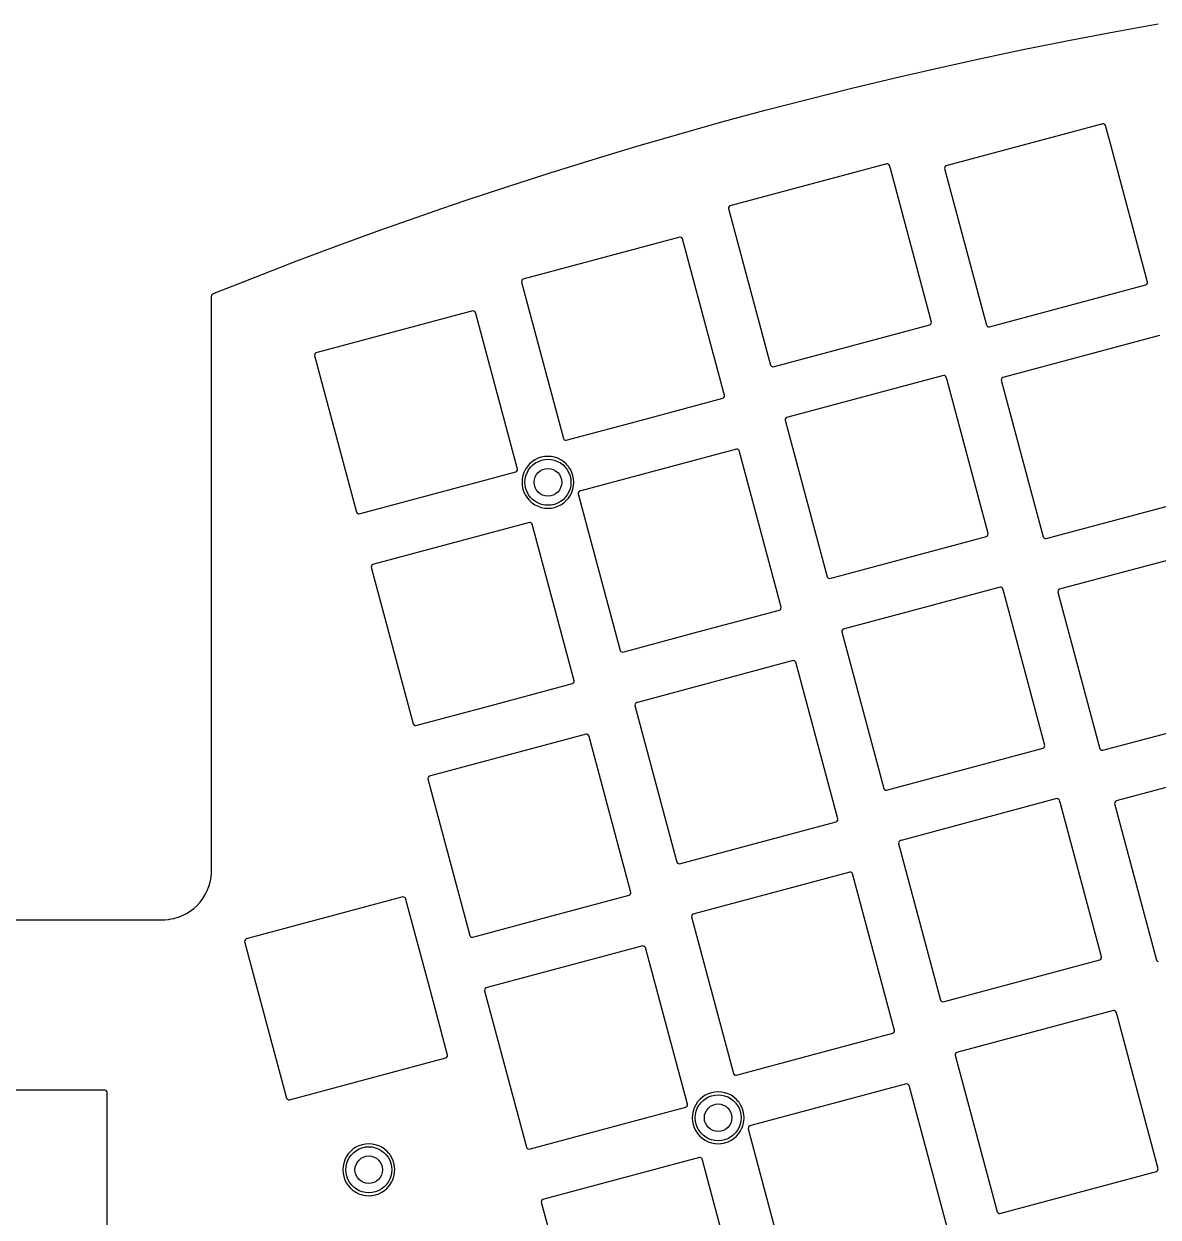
# Model space of a CAD drawing. Extents: x 38 to 386, y -248 to -87.
# Drawn here: x 212.4 to 311.1, y -195.6 to -91.9 of the extents above; entities that cross this region are included whole.
import ezdxf

# ---------------------------------------------------------------- set-up
doc = ezdxf.new("R2010")
doc.units = 0
doc.layers.add('BLACK', color=7, linetype='CONTINUOUS')

msp = doc.modelspace()

# ---------------------------------------------------------------- linework, layer by layer
at = {"layer": 'BLACK', "linetype": 'CONTINUOUS'}
for p, q in [((307.281498, -92.585339), (311.110186, -91.895344)), ((299.642776, -94.074537), (303.457725, -93.311984)), ((303.457725, -93.311984), (303.458501, -93.311832)), ((303.458501, -93.311832), (307.28051, -92.585521)), ((307.28051, -92.585521), (307.281498, -92.585339)), ((295.834186, -94.87348), (299.641814, -94.074734)), ((299.641814, -94.074734), (299.642776, -94.074537)), ((292.033742, -95.708451), (295.833448, -94.873639)), ((295.833448, -94.873639), (295.834186, -94.87348)), ((288.241131, -96.579512), (292.032678, -95.70869)), ((292.032678, -95.70869), (292.033742, -95.708451)), ((280.681551, -98.429426), (284.456164, -97.486723)), ((284.456164, -97.486723), (284.456871, -97.48655)), ((284.456871, -97.48655), (288.240317, -96.579702)), ((288.240317, -96.579702), (288.241131, -96.579512)), ((276.915443, -99.408068), (280.680764, -98.429627)), ((280.680764, -98.429627), (280.681551, -98.429426)), ((273.158562, -100.42247), (276.914572, -99.408298)), ((276.914572, -99.408298), (276.915443, -99.408068)), ((269.41159, -101.472454), (273.157881, -100.422658)), ((273.157881, -100.422658), (273.158562, -100.42247)), ((306.292595, -100.583809), (292.769635, -104.207275)), ((306.292598, -100.583809), (306.292595, -100.583809)), ((306.391398, -100.596815), (306.292598, -100.583809)), ((306.427874, -100.617875), (306.391398, -100.596815)), ((306.477703, -100.646644), (306.427874, -100.617875)), ((265.674847, -102.557925), (269.41089, -101.472654)), ((269.41089, -101.472654), (269.41159, -101.472454)), ((306.538369, -100.725706), (306.477703, -100.646644)), ((306.539141, -100.728589), (306.538369, -100.725706)), ((307.019229, -102.5203), (306.539141, -100.728589)), ((261.948508, -103.678832), (265.673877, -102.558212)), ((265.673877, -102.558212), (265.674847, -102.557925)), ((310.187629, -114.344927), (307.019229, -102.5203)), ((258.232965, -104.835058), (261.947656, -103.679093)), ((261.947656, -103.679093), (261.948508, -103.678832)), ((287.494416, -104.05615), (273.971456, -107.679616)), ((287.494419, -104.05615), (287.494416, -104.05615)), ((287.593219, -104.069156), (287.494419, -104.05615)), ((287.629695, -104.090216), (287.593219, -104.069156)), ((287.679524, -104.118985), (287.629695, -104.090216)), ((287.74019, -104.198047), (287.679524, -104.118985)), ((287.815428, -104.478838), (287.74019, -104.198047)), ((291.38945, -117.817268), (287.815428, -104.478838)), ((292.544484, -104.380038), (292.531478, -104.478838)), ((292.531478, -104.478838), (292.531478, -104.478841)), ((292.531478, -104.478841), (296.179549, -118.093629)), ((292.594313, -104.293734), (292.544484, -104.380038)), ((292.673375, -104.233068), (292.594313, -104.293734)), ((292.769635, -104.207275), (292.673375, -104.233068)), ((254.528415, -106.026545), (258.232007, -104.835361)), ((258.232007, -104.835361), (258.232965, -104.835058)), ((250.835507, -107.253084), (254.527656, -106.026793)), ((254.527656, -106.026793), (254.528415, -106.026545)), ((248.798488, -107.951179), (250.834782, -107.253328)), ((250.834782, -107.253328), (250.835507, -107.253084)), ((273.746305, -107.852379), (273.733299, -107.951179)), ((273.796134, -107.766075), (273.746305, -107.852379)), ((273.875196, -107.705409), (273.796134, -107.766075)), ((273.971456, -107.679616), (273.875196, -107.705409)), ((243.485446, -109.811029), (247.153528, -108.514922)), ((247.153528, -108.514922), (247.154468, -108.514595)), ((247.154468, -108.514595), (248.798488, -107.951179)), ((273.733299, -107.951179), (273.733299, -107.951182)), ((273.733299, -107.951182), (277.382559, -121.570405)), ((239.828947, -111.142208), (243.484624, -109.811324)), ((243.484624, -109.811324), (243.485446, -109.811029)), ((269.490818, -110.44481), (255.967858, -114.068276)), ((269.490821, -110.44481), (269.490818, -110.44481)), ((269.589621, -110.457816), (269.490821, -110.44481)), ((269.626097, -110.478876), (269.589621, -110.457816)), ((269.675926, -110.507645), (269.626097, -110.478876)), ((269.736592, -110.586707), (269.675926, -110.507645)), ((273.385852, -124.205928), (269.736592, -110.586707)), ((236.185106, -112.508084), (239.827996, -111.14256)), ((239.827996, -111.14256), (239.828947, -111.142208)), ((232.55461, -113.9084), (236.184315, -112.508386)), ((236.184315, -112.508386), (236.185106, -112.508084)), ((231.4669, -114.339839), (232.553807, -113.908713)), ((232.553807, -113.908713), (232.55461, -113.9084)), ((255.871598, -114.094069), (255.792536, -114.154735)), ((255.967858, -114.068276), (255.871598, -114.094069)), ((228.986764, -115.323595), (231.4669, -114.339839)), ((255.742707, -114.241039), (255.729701, -114.339839)), ((255.729701, -114.339839), (255.729701, -114.339842)), ((255.729701, -114.339842), (259.378961, -127.959065)), ((255.792536, -114.154735), (255.742707, -114.241039)), ((296.42651, -118.239959), (310.045733, -114.590699)), ((310.045733, -114.590699), (310.089317, -114.557256)), ((310.089317, -114.557256), (310.124794, -114.530034)), ((310.124794, -114.530034), (310.174622, -114.44373)), ((310.174622, -114.44373), (310.187629, -114.344927)), ((228.754052, -115.604812), (228.756447, -115.580559)), ((228.754052, -120.742419), (228.754052, -115.604812)), ((228.756447, -115.580559), (228.760931, -115.558072)), ((228.760931, -115.558072), (228.766096, -115.532177)), ((228.766096, -115.532177), (228.77789, -115.498835)), ((228.77789, -115.498835), (228.783876, -115.487422)), ((228.783876, -115.487422), (228.799054, -115.458484)), ((228.799054, -115.458484), (228.819772, -115.429837)), ((228.819772, -115.429837), (228.851479, -115.39709)), ((228.851479, -115.39709), (228.879441, -115.375459)), ((228.879441, -115.375459), (228.926499, -115.348805)), ((228.926499, -115.348805), (228.942494, -115.341201)), ((228.942494, -115.341201), (228.975805, -115.328196)), ((228.975805, -115.328196), (228.975806, -115.328194)), ((228.975806, -115.328194), (228.983794, -115.325076)), ((228.983794, -115.325076), (228.986764, -115.323595)), ((251.484369, -116.84739), (237.961409, -120.470856)), ((251.484372, -116.84739), (251.484369, -116.84739)), ((251.583173, -116.860397), (251.484372, -116.84739)), ((251.583177, -116.860398), (251.583173, -116.860397)), ((251.656056, -116.902476), (251.583177, -116.860398)), ((251.656059, -116.902478), (251.656056, -116.902476)), ((251.669474, -116.910222), (251.656059, -116.902478)), ((251.669475, -116.910224), (251.669474, -116.910222)), ((251.669477, -116.910225), (251.669475, -116.910224)), ((251.724198, -116.981539), (251.669477, -116.910225)), ((251.730143, -116.989287), (251.724198, -116.981539)), ((251.753131, -117.075082), (251.730143, -116.989287)), ((251.755035, -117.082187), (251.753131, -117.075082)), ((255.379403, -130.608508), (251.755035, -117.082187)), ((277.628331, -121.7123), (291.247554, -118.06304)), ((291.247554, -118.06304), (291.295828, -118.025998)), ((291.295828, -118.025998), (291.326615, -118.002375)), ((291.326615, -118.002375), (291.376443, -117.916071)), ((291.376443, -117.916071), (291.38945, -117.817268)), ((296.179549, -118.093629), (296.180738, -118.098063)), ((296.180738, -118.098063), (296.225488, -118.156382)), ((296.225488, -118.156382), (296.225489, -118.156384)), ((296.225489, -118.156384), (296.234868, -118.168606)), ((296.234868, -118.168606), (296.241404, -118.177124)), ((296.241404, -118.177124), (296.327708, -118.226952)), ((296.327708, -118.226952), (296.42651, -118.239959)), ((311.2231, -118.984702), (297.70014, -122.608168)), ((228.754052, -139.143297), (228.754052, -120.742419)), ((237.736258, -120.643619), (237.723252, -120.742419)), ((237.723252, -120.742419), (237.723252, -120.742422)), ((237.723252, -120.742422), (241.370435, -134.353895)), ((237.786087, -120.557315), (237.736258, -120.643619)), ((237.865149, -120.496649), (237.786087, -120.557315)), ((237.961409, -120.470856), (237.865149, -120.496649)), ((277.382559, -121.570405), (277.43476, -121.638434)), ((277.43476, -121.638434), (277.434761, -121.638435)), ((277.434761, -121.638435), (277.443225, -121.649465)), ((277.443225, -121.649465), (277.529529, -121.699293)), ((277.529529, -121.699293), (277.628331, -121.7123)), ((292.424926, -122.457039), (278.901966, -126.080505)), ((292.424929, -122.457039), (292.424926, -122.457039)), ((292.52373, -122.470046), (292.424929, -122.457039)), ((292.590931, -122.508845), (292.52373, -122.470046)), ((292.610032, -122.519872), (292.590931, -122.508845)), ((292.610033, -122.519873), (292.610032, -122.519872)), ((292.610034, -122.519874), (292.610033, -122.519873)), ((292.6707, -122.598936), (292.610034, -122.519874)), ((292.69634, -122.694627), (292.6707, -122.598936)), ((292.745938, -122.879731), (292.69634, -122.694627)), ((296.31996, -136.218157), (292.745938, -122.879731)), ((297.474989, -122.780931), (297.461983, -122.879731)), ((297.461983, -122.879731), (297.461983, -122.879734)), ((297.461983, -122.879734), (301.111243, -136.498957)), ((297.524818, -122.694627), (297.474989, -122.780931)), ((297.60388, -122.633961), (297.524818, -122.694627)), ((297.70014, -122.608168), (297.60388, -122.633961)), ((266.151686, -126.352068), (273.243956, -124.4517)), ((273.243956, -124.4517), (273.29223, -124.414658)), ((273.29223, -124.414658), (273.323017, -124.391035)), ((273.323017, -124.391035), (273.372845, -124.304731)), ((273.372845, -124.304731), (273.385852, -124.205928)), ((259.624733, -128.10096), (266.151686, -126.352068)), ((278.676815, -126.253268), (278.663809, -126.352068)), ((278.663809, -126.352068), (278.663809, -126.352071)), ((278.663809, -126.352071), (282.313068, -139.97129)), ((278.726644, -126.166964), (278.676815, -126.253268)), ((278.805706, -126.106298), (278.726644, -126.166964)), ((278.901966, -126.080505), (278.805706, -126.106298)), ((259.378961, -127.959065), (259.421883, -128.015001)), ((259.421883, -128.015001), (259.439627, -128.038125)), ((259.439627, -128.038125), (259.525931, -128.087953)), ((259.525931, -128.087953), (259.624733, -128.10096)), ((257.163918, -129.668439), (256.899333, -129.798918)), ((257.443268, -129.573611), (257.163918, -129.668439)), ((257.443282, -129.573608), (257.443268, -129.573611)), ((257.732608, -129.516058), (257.443282, -129.573608)), ((257.732611, -129.516057), (257.732608, -129.516058)), ((257.732619, -129.516056), (257.732611, -129.516057)), ((257.732623, -129.516055), (257.732619, -129.516056)), ((257.732635, -129.516054), (257.732623, -129.516055)), ((258.026992, -129.496761), (257.732635, -129.516054)), ((258.027006, -129.496761), (258.026992, -129.496761)), ((258.321362, -129.516054), (258.027006, -129.496761)), ((258.321372, -129.516055), (258.321362, -129.516054)), ((258.321379, -129.516056), (258.321372, -129.516055)), ((258.610721, -129.573609), (258.321379, -129.516056)), ((258.610723, -129.573609), (258.610721, -129.573609)), ((258.610729, -129.573611), (258.610723, -129.573609)), ((258.890079, -129.668439), (258.610729, -129.573611)), ((259.154659, -129.798915), (258.890079, -129.668439)), ((274.41847, -128.859612), (260.89551, -132.483078)), ((274.418473, -128.859612), (274.41847, -128.859612)), ((274.517273, -128.872618), (274.418473, -128.859612)), ((274.53942, -128.885405), (274.517273, -128.872618)), ((274.603578, -128.922447), (274.53942, -128.885405)), ((274.664244, -129.001509), (274.603578, -128.922447)), ((278.313504, -142.62073), (274.664244, -129.001509)), ((255.316568, -130.793615), (255.366396, -130.707311)), ((255.366396, -130.707311), (255.379403, -130.608508)), ((256.073827, -130.624424), (255.943348, -130.889009)), ((256.237727, -130.379131), (256.073827, -130.624424)), ((256.207735, -130.92126), (256.344492, -130.670808)), ((256.43224, -130.157331), (256.237727, -130.379131)), ((256.344492, -130.670808), (256.5155, -130.442369)), ((256.65404, -129.962818), (256.43224, -130.157331)), ((256.5155, -130.442369), (256.717278, -130.240591)), ((256.899333, -129.798918), (256.65404, -129.962818)), ((256.717278, -130.240591), (256.945717, -130.069583)), ((256.945717, -130.069583), (257.196169, -129.932826)), ((257.196169, -129.932826), (257.463534, -129.833104)), ((257.463534, -129.833104), (257.742369, -129.772447)), ((257.742369, -129.772447), (258.026999, -129.75209)), ((258.026999, -129.75209), (258.311629, -129.772447)), ((258.311629, -129.772447), (258.590464, -129.833104)), ((258.590464, -129.833104), (258.857829, -129.932826)), ((258.857829, -129.932826), (259.108281, -130.069583)), ((259.108281, -130.069583), (259.33672, -130.240591)), ((259.154666, -129.798919), (259.154659, -129.798915)), ((259.399954, -129.962815), (259.154666, -129.798919)), ((259.33672, -130.240591), (259.538498, -130.442369)), ((259.621757, -130.157331), (259.399954, -129.962815)), ((259.538498, -130.442369), (259.709506, -130.670808)), ((259.70833, -130.256049), (259.621757, -130.157331)), ((259.816272, -130.379133), (259.70833, -130.256049)), ((259.709506, -130.670808), (259.846263, -130.92126)), ((259.884584, -130.48137), (259.816272, -130.379133)), ((259.972494, -130.612937), (259.884584, -130.48137)), ((259.980171, -130.624426), (259.972494, -130.612937)), ((260.110651, -130.889013), (259.980171, -130.624426)), ((241.618284, -134.50354), (251.886865, -131.752082)), ((251.886865, -131.752082), (255.237507, -130.85428)), ((255.237507, -130.85428), (255.277043, -130.823943)), ((255.277043, -130.823943), (255.316568, -130.793615)), ((255.790963, -131.457726), (255.77167, -131.752082)), ((255.77167, -131.752082), (255.77167, -131.752097)), ((255.77167, -131.752097), (255.790963, -132.046453)), ((255.790967, -131.457699), (255.790963, -131.457726)), ((255.848517, -131.168373), (255.790967, -131.457699)), ((255.84852, -131.168359), (255.848517, -131.168373)), ((255.943348, -130.889009), (255.84852, -131.168359)), ((256.026999, -131.75209), (256.047356, -131.46746)), ((256.047356, -132.03672), (256.026999, -131.75209)), ((256.047356, -131.46746), (256.108013, -131.188625)), ((256.108013, -131.188625), (256.207735, -130.92126)), ((259.846263, -130.92126), (259.945985, -131.188625)), ((259.945985, -131.188625), (260.006642, -131.46746)), ((260.006642, -131.46746), (260.026999, -131.75209)), ((260.026999, -131.75209), (260.006642, -132.03672)), ((260.20548, -131.168368), (260.110651, -130.889013)), ((260.263033, -131.45771), (260.20548, -131.168368)), ((260.263034, -131.457726), (260.263033, -131.45771)), ((260.282328, -131.752082), (260.263034, -131.457726)), ((260.281298, -131.767805), (260.282328, -131.752097)), ((260.282328, -131.752097), (260.282328, -131.752082)), ((255.790963, -132.046453), (255.790964, -132.046463)), ((255.790964, -132.046463), (255.790965, -132.04647)), ((255.790965, -132.04647), (255.790967, -132.04648)), ((255.790967, -132.04648), (255.848517, -132.335806)), ((255.848517, -132.335806), (255.84852, -132.33582)), ((255.84852, -132.33582), (255.943348, -132.61517)), ((255.943348, -132.61517), (256.073824, -132.87975)), ((256.108013, -132.315555), (256.047356, -132.03672)), ((256.207735, -132.58292), (256.108013, -132.315555)), ((256.344492, -132.833372), (256.207735, -132.58292)), ((259.846263, -132.58292), (259.709506, -132.833372)), ((259.945985, -132.315555), (259.846263, -132.58292)), ((260.006642, -132.03672), (259.945985, -132.315555)), ((259.980171, -132.879755), (260.04187, -132.754641)), ((260.04187, -132.754641), (260.110651, -132.615167)), ((260.110651, -132.615167), (260.20548, -132.335812)), ((260.20548, -132.335812), (260.263033, -132.04647)), ((260.263033, -132.04647), (260.281298, -131.767805)), ((260.670359, -132.655841), (260.657353, -132.754641)), ((260.657353, -132.754641), (260.657353, -132.754644)), ((260.657353, -132.754644), (264.306613, -146.373867)), ((260.720188, -132.569537), (260.670359, -132.655841)), ((260.79925, -132.508871), (260.720188, -132.569537)), ((260.89551, -132.483078), (260.79925, -132.508871)), ((256.073824, -132.87975), (256.073828, -132.879757)), ((256.073828, -132.879757), (256.237724, -133.125045)), ((256.237724, -133.125045), (256.43224, -133.346848)), ((256.5155, -133.061811), (256.344492, -132.833372)), ((256.43224, -133.346848), (256.571066, -133.468595)), ((256.717278, -133.263589), (256.5155, -133.061811)), ((256.571066, -133.468595), (256.654042, -133.541363)), ((256.654042, -133.541363), (256.899334, -133.705262)), ((256.945717, -133.434597), (256.717278, -133.263589)), ((256.899334, -133.705262), (257.163922, -133.835742)), ((257.196169, -133.571354), (256.945717, -133.434597)), ((257.463534, -133.671076), (257.196169, -133.571354)), ((257.742369, -133.731733), (257.463534, -133.671076)), ((258.026999, -133.75209), (257.742369, -133.731733)), ((258.311629, -133.731733), (258.026999, -133.75209)), ((258.590464, -133.671076), (258.311629, -133.731733)), ((258.857829, -133.571354), (258.590464, -133.671076)), ((259.108281, -133.434597), (258.857829, -133.571354)), ((258.890076, -133.835742), (259.154664, -133.705262)), ((259.33672, -133.263589), (259.108281, -133.434597)), ((259.154664, -133.705262), (259.399956, -133.541363)), ((259.538498, -133.061811), (259.33672, -133.263589)), ((259.399956, -133.541363), (259.621757, -133.346848)), ((259.709506, -132.833372), (259.538498, -133.061811)), ((259.621757, -133.346848), (259.816272, -133.125047)), ((259.816272, -133.125047), (259.980171, -132.879755)), ((301.357015, -136.640852), (314.976238, -132.991592)), ((241.370435, -134.353895), (241.372512, -134.361644)), ((241.372512, -134.361644), (241.424835, -134.429832)), ((241.424835, -134.429832), (241.424836, -134.429833)), ((241.424836, -134.429833), (241.42484, -134.429838)), ((241.42484, -134.429838), (241.433177, -134.440705)), ((241.433177, -134.440705), (241.483005, -134.469472)), ((241.483005, -134.469472), (241.519482, -134.490533)), ((241.519482, -134.490533), (241.618284, -134.50354)), ((257.163922, -133.835742), (257.443277, -133.930571)), ((257.443277, -133.930571), (257.732619, -133.988124)), ((257.732619, -133.988124), (257.760887, -133.989976)), ((257.760887, -133.989976), (258.026992, -134.007419)), ((258.026992, -134.007419), (258.026999, -134.007419)), ((258.026999, -134.007419), (258.027006, -134.007419)), ((258.027006, -134.007419), (258.262674, -133.991971)), ((258.262674, -133.991971), (258.321379, -133.988124)), ((258.321379, -133.988124), (258.610721, -133.930571)), ((258.610721, -133.930571), (258.890076, -133.835742)), ((256.41487, -135.248268), (242.89191, -138.871734)), ((256.414873, -135.248268), (256.41487, -135.248268)), ((256.513673, -135.261274), (256.414873, -135.248268)), ((256.550149, -135.282334), (256.513673, -135.261274)), ((256.599978, -135.311103), (256.550149, -135.282334)), ((256.660644, -135.390165), (256.599978, -135.311103)), ((260.309904, -149.009386), (256.660644, -135.390165)), ((282.558841, -140.113189), (296.178064, -136.463929)), ((296.178064, -136.463929), (296.24071, -136.415859)), ((296.24071, -136.415859), (296.257125, -136.403264)), ((296.257125, -136.403264), (296.306953, -136.31696)), ((296.306953, -136.31696), (296.31996, -136.218157)), ((301.111243, -136.498957), (301.153811, -136.554432)), ((301.153811, -136.554432), (301.153812, -136.554433)), ((301.153812, -136.554433), (301.171909, -136.578017)), ((301.171909, -136.578017), (301.171911, -136.578019)), ((301.171911, -136.578019), (301.229445, -136.611235)), ((301.229445, -136.611235), (301.258213, -136.627845)), ((301.258213, -136.627845), (301.357015, -136.640852)), ((316.150751, -137.399491), (302.627791, -141.022957)), ((242.716588, -138.958193), (242.666759, -139.044497)), ((242.79565, -138.897527), (242.716588, -138.958193)), ((242.89191, -138.871734), (242.79565, -138.897527)), ((228.754052, -157.544189), (228.754052, -139.143297)), ((242.666759, -139.044497), (242.653753, -139.143297)), ((242.653753, -139.143297), (242.653753, -139.1433)), ((242.653753, -139.1433), (246.303013, -152.762523)), ((282.313068, -139.97129), (282.313069, -139.971293)), ((282.313069, -139.971293), (282.345611, -140.013703)), ((282.345611, -140.013703), (282.365273, -140.039326)), ((282.365273, -140.039326), (282.365274, -140.039327)), ((282.365274, -140.039327), (282.373735, -140.050355)), ((282.373735, -140.050355), (282.434398, -140.085378)), ((282.434398, -140.085378), (282.460039, -140.100182)), ((282.460039, -140.100182), (282.558841, -140.113189)), ((297.352577, -140.871836), (283.829617, -144.495302)), ((297.35258, -140.871836), (297.352577, -140.871836)), ((297.451381, -140.884843), (297.35258, -140.871836)), ((297.451385, -140.884844), (297.451381, -140.884843)), ((297.512888, -140.920354), (297.451385, -140.884844)), ((297.512889, -140.920355), (297.512888, -140.920354)), ((297.537685, -140.934671), (297.512889, -140.920355)), ((297.587366, -140.999417), (297.537685, -140.934671)), ((297.598351, -141.013733), (297.587366, -140.999417)), ((297.618187, -141.087765), (297.598351, -141.013733)), ((297.618188, -141.087767), (297.618187, -141.087765)), ((297.673587, -141.29452), (297.618188, -141.087767)), ((302.531531, -141.04875), (302.452469, -141.109416)), ((302.627791, -141.022957), (302.531531, -141.04875)), ((301.247611, -154.632954), (297.673587, -141.29452)), ((302.40264, -141.19572), (302.389634, -141.29452)), ((302.389634, -141.29452), (302.389634, -141.294523)), ((302.389634, -141.294523), (306.038893, -154.913742)), ((302.452469, -141.109416), (302.40264, -141.19572)), ((271.079357, -144.766865), (278.171608, -142.866502)), ((278.171608, -142.866502), (278.219882, -142.82946)), ((278.219882, -142.82946), (278.250669, -142.805837)), ((278.250669, -142.805837), (278.300497, -142.719533)), ((278.300497, -142.719533), (278.313504, -142.62073)), ((264.552385, -146.515762), (271.079357, -144.766865)), ((283.604466, -144.668065), (283.59146, -144.766865)), ((283.59146, -144.766865), (283.59146, -144.766868)), ((283.59146, -144.766868), (287.24072, -158.38609)), ((283.654295, -144.581761), (283.604466, -144.668065)), ((283.733357, -144.521095), (283.654295, -144.581761)), ((283.829617, -144.495302), (283.733357, -144.521095)), ((264.306613, -146.373867), (264.350662, -146.431272)), ((264.350662, -146.431272), (264.350663, -146.431273)), ((264.350663, -146.431273), (264.367279, -146.452927)), ((264.367279, -146.452927), (264.453583, -146.502755)), ((264.453583, -146.502755), (264.552385, -146.515762)), ((279.348982, -147.2605), (265.826022, -150.883966)), ((279.348985, -147.2605), (279.348982, -147.2605)), ((279.447785, -147.273506), (279.348985, -147.2605)), ((279.469932, -147.286293), (279.447785, -147.273506)), ((279.53409, -147.323335), (279.469932, -147.286293)), ((279.594756, -147.402397), (279.53409, -147.323335)), ((283.244016, -161.021618), (279.594756, -147.402397)), ((253.075727, -151.155529), (260.168008, -149.255158)), ((260.168008, -149.255158), (260.216282, -149.218116)), ((260.216282, -149.218116), (260.247069, -149.194493)), ((260.247069, -149.194493), (260.296897, -149.108189)), ((260.296897, -149.108189), (260.309904, -149.009386)), ((246.548785, -152.904418), (253.075727, -151.155529)), ((265.600871, -151.056729), (265.587865, -151.155529)), ((265.587865, -151.155529), (265.587865, -151.155532)), ((265.587865, -151.155532), (269.237124, -164.774751)), ((265.6507, -150.970425), (265.600871, -151.056729)), ((265.729762, -150.909759), (265.6507, -150.970425)), ((265.826022, -150.883966), (265.729762, -150.909759)), ((306.284666, -155.055641), (319.903889, -151.406381)), ((246.303013, -152.762523), (246.35534, -152.830716)), ((246.35534, -152.830716), (246.363679, -152.841583)), ((246.363679, -152.841583), (246.363679, -152.841584)), ((246.363679, -152.841584), (246.424342, -152.876607)), ((246.424342, -152.876607), (246.449983, -152.891411)), ((246.449983, -152.891411), (246.548785, -152.904418)), ((261.345371, -153.64916), (247.822411, -157.272626)), ((261.345374, -153.64916), (261.345371, -153.64916)), ((261.444174, -153.662166), (261.345374, -153.64916)), ((261.444175, -153.662167), (261.444174, -153.662166)), ((261.498972, -153.693804), (261.444175, -153.662167)), ((261.498973, -153.693805), (261.498972, -153.693804)), ((261.530476, -153.711992), (261.498973, -153.693805)), ((261.530477, -153.711994), (261.530476, -153.711992)), ((261.530479, -153.711995), (261.530477, -153.711994)), ((261.585204, -153.783314), (261.530479, -153.711995)), ((261.591145, -153.791057), (261.585204, -153.783314)), ((261.600781, -153.827022), (261.591145, -153.791057)), ((261.604101, -153.839411), (261.600781, -153.827022)), ((265.240405, -167.410278), (261.604101, -153.839411)), ((287.486492, -158.527986), (301.105715, -154.878726)), ((301.105715, -154.878726), (301.153989, -154.841684)), ((301.153989, -154.841684), (301.184776, -154.818061)), ((301.184776, -154.818061), (301.234604, -154.731757)), ((301.234604, -154.731757), (301.247611, -154.632954)), ((306.038893, -154.913742), (306.038894, -154.913745)), ((306.038894, -154.913745), (306.082947, -154.971157)), ((306.082947, -154.971157), (306.099558, -154.992805)), ((306.099558, -154.992805), (306.09956, -154.992806)), ((306.09956, -154.992806), (306.185864, -155.042634)), ((306.185864, -155.042634), (306.284666, -155.055641)), ((321.084098, -155.786472), (307.561138, -159.409938)), ((228.754052, -165.486748), (228.754052, -157.544189)), ((247.59726, -157.445389), (247.584254, -157.544189)), ((247.584254, -157.544189), (247.584254, -157.544192)), ((247.584254, -157.544192), (251.231438, -171.155669)), ((247.647089, -157.359085), (247.59726, -157.445389)), ((247.726151, -157.298419), (247.647089, -157.359085)), ((247.822411, -157.272626), (247.726151, -157.298419)), ((287.24072, -158.38609), (287.259114, -158.410062)), ((287.259114, -158.410062), (287.290401, -158.450835)), ((287.290401, -158.450835), (287.301386, -158.465151)), ((287.301386, -158.465151), (287.38769, -158.514979)), ((287.38769, -158.514979), (287.486492, -158.527986)), ((302.285924, -159.258807), (288.762964, -162.882273)), ((302.285927, -159.258807), (302.285924, -159.258807)), ((302.384728, -159.271814), (302.285927, -159.258807)), ((302.470337, -159.321241), (302.384728, -159.271814)), ((302.470342, -159.321231), (302.470337, -159.321241)), ((302.47037, -159.32126), (302.470342, -159.321231)), ((302.471032, -159.321642), (302.47037, -159.32126)), ((302.531698, -159.400704), (302.471032, -159.321642)), ((302.557383, -159.496563), (302.531698, -159.400704)), ((302.606937, -159.681501), (302.557383, -159.496563)), ((306.180958, -173.019925), (302.606937, -159.681501)), ((307.335987, -159.582701), (307.322981, -159.681501)), ((307.322981, -159.681501), (307.322981, -159.681504)), ((307.322981, -159.681504), (310.969658, -173.291089)), ((307.385816, -159.496397), (307.335987, -159.582701)), ((307.464878, -159.435731), (307.385816, -159.496397)), ((307.561138, -159.409938), (307.464878, -159.435731)), ((276.061808, -163.153836), (283.10212, -161.26739)), ((283.10212, -161.26739), (283.164766, -161.21932)), ((283.164766, -161.21932), (283.181181, -161.206725)), ((283.181181, -161.206725), (283.231009, -161.120421)), ((283.231009, -161.120421), (283.244016, -161.021618)), ((269.482897, -164.91665), (276.061808, -163.153836)), ((288.537813, -163.055036), (288.524807, -163.153836)), ((288.524807, -163.153836), (288.524807, -163.153839)), ((288.524807, -163.153839), (292.174067, -176.773062)), ((288.587642, -162.968732), (288.537813, -163.055036)), ((288.666704, -162.908066), (288.587642, -162.968732)), ((288.762964, -162.882273), (288.666704, -162.908066)), ((269.237124, -164.774751), (269.237125, -164.774754)), ((269.237125, -164.774754), (269.297791, -164.853815)), ((269.297791, -164.853815), (269.384095, -164.903643)), ((269.384095, -164.903643), (269.482897, -164.91665)), ((228.717786, -166.118775), (228.754051, -165.727429)), ((228.754051, -165.727429), (228.754052, -165.530918)), ((228.754052, -165.530918), (228.754052, -165.486748)), ((284.282329, -165.647473), (270.759369, -169.270939)), ((284.282332, -165.647473), (284.282329, -165.647473)), ((284.381132, -165.660479), (284.282332, -165.647473)), ((284.381133, -165.66048), (284.381132, -165.660479)), ((284.454013, -165.702557), (284.381133, -165.66048)), ((284.454013, -165.702558), (284.454013, -165.702557)), ((284.467437, -165.710308), (284.454013, -165.702558)), ((284.467438, -165.710309), (284.467437, -165.710308)), ((284.480574, -165.727429), (284.467438, -165.710309)), ((284.528103, -165.78937), (284.480574, -165.727429)), ((284.551819, -165.877881), (284.528103, -165.78937)), ((288.177363, -179.408591), (284.551819, -165.877881)), ((228.39603, -167.249605), (228.538008, -166.883124)), ((228.538008, -166.883124), (228.645566, -166.505105)), ((228.645566, -166.505105), (228.717786, -166.118775)), ((227.777089, -168.249213), (228.01394, -167.935576)), ((228.01394, -167.935576), (228.220842, -167.601423)), ((228.220842, -167.601423), (228.39603, -167.249605)), ((245.405355, -167.79649), (231.882395, -171.419956)), ((245.405358, -167.79649), (245.405355, -167.79649)), ((245.504158, -167.809496), (245.405358, -167.79649)), ((245.504159, -167.809497), (245.504158, -167.809496)), ((245.570698, -167.847913), (245.504159, -167.809497)), ((245.5707, -167.847915), (245.570698, -167.847913)), ((245.590463, -167.859325), (245.5707, -167.847915)), ((245.651129, -167.938387), (245.590463, -167.859325)), ((245.671672, -168.015056), (245.651129, -167.938387)), ((247.800243, -175.95899), (245.671672, -168.015056)), ((258.058175, -169.542502), (265.098509, -167.65605)), ((265.098509, -167.65605), (265.146783, -167.619008)), ((265.146783, -167.619008), (265.17757, -167.595385)), ((265.17757, -167.595385), (265.227398, -167.509081)), ((265.227398, -167.509081), (265.240405, -167.410278)), ((226.574063, -169.248176), (226.908219, -169.041279)), ((226.908219, -169.041279), (227.22186, -168.804433)), ((227.22186, -168.804433), (227.512309, -168.539658)), ((227.512309, -168.539658), (227.737517, -168.292621)), ((227.737517, -168.292621), (227.777084, -168.249219)), ((227.777084, -168.249219), (227.777089, -168.249213)), ((200.41873, -169.791394), (224.502832, -169.781416)), ((224.502832, -169.781416), (224.503549, -169.781417)), ((224.503549, -169.781417), (224.503549, -169.781416)), ((224.503549, -169.781416), (224.553997, -169.781487)), ((224.553997, -169.781487), (224.554837, -169.781395)), ((224.554837, -169.781395), (224.565776, -169.781391)), ((224.565776, -169.781391), (224.566161, -169.781352)), ((224.566161, -169.781352), (224.70006, -169.781354)), ((224.70006, -169.781354), (225.029244, -169.750854)), ((225.029244, -169.750854), (225.091398, -169.745096)), ((225.091398, -169.745096), (225.0914, -169.745095)), ((225.0914, -169.745095), (225.091406, -169.745095)), ((225.091406, -169.745095), (225.477738, -169.672882)), ((225.477738, -169.672882), (225.855758, -169.56533)), ((225.855758, -169.56533), (226.222242, -169.423358)), ((226.222242, -169.423358), (226.574063, -169.248176)), ((251.479286, -171.30531), (258.058175, -169.542502)), ((270.534218, -169.443702), (270.521212, -169.542502)), ((270.521212, -169.542502), (270.521212, -169.542505)), ((270.521212, -169.542505), (274.170472, -183.161727)), ((270.584047, -169.357398), (270.534218, -169.443702)), ((270.663109, -169.296732), (270.584047, -169.357398)), ((270.759369, -169.270939), (270.663109, -169.296732)), ((251.231438, -171.155669), (251.233514, -171.163414)), ((251.233514, -171.163414), (251.268924, -171.209561)), ((231.657244, -171.592719), (231.644238, -171.691519)), ((231.644238, -171.691519), (231.644238, -171.691522)), ((231.644238, -171.691522), (235.293498, -185.310745)), ((231.707073, -171.506415), (231.657244, -171.592719)), ((231.786135, -171.445749), (231.707073, -171.506415)), ((231.882395, -171.419956), (231.786135, -171.445749)), ((251.268924, -171.209561), (251.285842, -171.231608)), ((251.285842, -171.231608), (251.285844, -171.231612)), ((251.285844, -171.231612), (251.294176, -171.242471)), ((251.294176, -171.242471), (251.294178, -171.242473)), ((251.294178, -171.242473), (251.29418, -171.242475)), ((251.29418, -171.242475), (251.380484, -171.292303)), ((251.380484, -171.292303), (251.479286, -171.30531)), ((266.273036, -172.063961), (252.750076, -175.687427)), ((266.273039, -172.063961), (266.273036, -172.063961)), ((266.371839, -172.076967), (266.273039, -172.063961)), ((266.393986, -172.089754), (266.371839, -172.076967)), ((266.458144, -172.126796), (266.393986, -172.089754)), ((266.51881, -172.205858), (266.458144, -172.126796)), ((266.537961, -172.277333), (266.51881, -172.205858)), ((266.5444, -172.301363), (266.537961, -172.277333)), ((270.16807, -185.825079), (266.5444, -172.301363)), ((306.039062, -173.265697), (306.07236, -173.240146)), ((306.07236, -173.240146), (306.087855, -173.228257)), ((306.087855, -173.228257), (306.087857, -173.228255)), ((306.087857, -173.228255), (306.118123, -173.205032)), ((306.118123, -173.205032), (306.167951, -173.118728)), ((306.167951, -173.118728), (306.180958, -173.019925)), ((292.419839, -176.914957), (306.039062, -173.265697)), ((310.969658, -173.291089), (310.972241, -173.300726)), ((310.972241, -173.300726), (311.016989, -173.359042)), ((311.016989, -173.359042), (311.032907, -173.379787)), ((311.032907, -173.379787), (311.119211, -173.429615)), ((249.300389, -181.557608), (247.800243, -175.95899)), ((252.524925, -175.86019), (252.511919, -175.95899)), ((252.511919, -175.95899), (252.511919, -175.958993)), ((252.511919, -175.958993), (256.155375, -189.556554)), ((252.574754, -175.773886), (252.524925, -175.86019)), ((252.653816, -175.71322), (252.574754, -175.773886)), ((252.750076, -175.687427), (252.653816, -175.71322)), ((292.174067, -176.773062), (292.231057, -176.847332)), ((292.231057, -176.847332), (292.231061, -176.847337)), ((292.231061, -176.847337), (292.234733, -176.852122)), ((292.234733, -176.852122), (292.321037, -176.90195)), ((292.321037, -176.90195), (292.419839, -176.914957)), ((307.213584, -177.673607), (293.690624, -181.297073)), ((307.213587, -177.673607), (307.213584, -177.673607)), ((307.312387, -177.686613), (307.213587, -177.673607)), ((307.312388, -177.686614), (307.312387, -177.686613)), ((307.373888, -177.722121), (307.312388, -177.686614)), ((307.398689, -177.736439), (307.373888, -177.722121)), ((307.398692, -177.736442), (307.398689, -177.736439)), ((307.459358, -177.815504), (307.398692, -177.736442)), ((307.481313, -177.897443), (307.459358, -177.815504)), ((307.534594, -178.096289), (307.481313, -177.897443)), ((311.108618, -191.434725), (307.534594, -178.096289)), ((288.164356, -179.507394), (288.177363, -179.408591)), ((280.891303, -181.568636), (288.035467, -179.654363)), ((288.035467, -179.654363), (288.069792, -179.628023)), ((288.069792, -179.628023), (288.069793, -179.628022)), ((288.069793, -179.628023), (288.069794, -179.62802)), ((288.069793, -179.628022), (288.069793, -179.628023)), ((288.069794, -179.62802), (288.114528, -179.593698)), ((288.114528, -179.593698), (288.164356, -179.507394)), ((293.465473, -181.469836), (293.452467, -181.568636)), ((293.515302, -181.383532), (293.465473, -181.469836)), ((293.594364, -181.322866), (293.515302, -181.383532)), ((293.690624, -181.297073), (293.594364, -181.322866)), ((235.53927, -185.45264), (249.158493, -181.80338)), ((249.158493, -181.80338), (249.206767, -181.766338)), ((249.206767, -181.766338), (249.237554, -181.742715)), ((249.237554, -181.742715), (249.287382, -181.656411)), ((249.287382, -181.656411), (249.300389, -181.557608)), ((274.416244, -183.303623), (280.891303, -181.568636)), ((293.452467, -181.568636), (293.452467, -181.568639)), ((293.452467, -181.568639), (297.101726, -195.187858)), ((274.170472, -183.161727), (274.225183, -183.233029)), ((274.225183, -183.233029), (274.225188, -183.233034)), ((274.225188, -183.233034), (274.225192, -183.233039)), ((274.225192, -183.233039), (274.231138, -183.240788)), ((274.231138, -183.240788), (274.317442, -183.290616)), ((274.317442, -183.290616), (274.416244, -183.303623)), ((219.493381, -184.603345), (205.493381, -184.603345)), ((219.493382, -184.603345), (219.493381, -184.603345)), ((219.58545, -184.641481), (219.493382, -184.603345)), ((219.655917, -184.711948), (219.58545, -184.641481)), ((289.209981, -184.062272), (275.687021, -187.685738)), ((289.209984, -184.062272), (289.209981, -184.062272)), ((289.308784, -184.075278), (289.209984, -184.062272)), ((289.330931, -184.088065), (289.308784, -184.075278)), ((289.395089, -184.125107), (289.330931, -184.088065)), ((289.455755, -184.204169), (289.395089, -184.125107)), ((293.105015, -197.82339), (289.455755, -184.204169)), ((219.694053, -184.804017), (219.655917, -184.711948)), ((219.694053, -191.52275), (219.694053, -184.804017)), ((235.293498, -185.310745), (235.33913, -185.370213)), ((235.33913, -185.370213), (235.339131, -185.370214)), ((235.339131, -185.370214), (235.354164, -185.389805)), ((235.354164, -185.389805), (235.354166, -185.389807)), ((235.354166, -185.389807), (235.406536, -185.420042)), ((235.406536, -185.420042), (235.440468, -185.439633)), ((235.440468, -185.439633), (235.53927, -185.45264)), ((271.042176, -185.630088), (270.878276, -185.875381)), ((271.236689, -185.408288), (271.042176, -185.630088)), ((271.148941, -185.921765), (271.319949, -185.693326)), ((271.458489, -185.213775), (271.236689, -185.408288)), ((271.319949, -185.693326), (271.521727, -185.491548)), ((271.703782, -185.049875), (271.458489, -185.213775)), ((271.521727, -185.491548), (271.750166, -185.32054)), ((271.968367, -184.919396), (271.703782, -185.049875)), ((271.750166, -185.32054), (272.000618, -185.183783)), ((272.247717, -184.824568), (271.968367, -184.919396)), ((272.000618, -185.183783), (272.267983, -185.084061)), ((272.247731, -184.824565), (272.247717, -184.824568)), ((272.537057, -184.767015), (272.247731, -184.824565)), ((272.267983, -185.084061), (272.546818, -185.023404)), ((272.53706, -184.767014), (272.537057, -184.767015)), ((272.537068, -184.767013), (272.53706, -184.767014)), ((272.537072, -184.767012), (272.537068, -184.767013)), ((272.537084, -184.767011), (272.537072, -184.767012)), ((272.831441, -184.747718), (272.537084, -184.767011)), ((272.546818, -185.023404), (272.831448, -185.003047)), ((272.831455, -184.747718), (272.831441, -184.747718)), ((272.831448, -185.003047), (273.116078, -185.023404)), ((273.125811, -184.767011), (272.831455, -184.747718)), ((273.116078, -185.023404), (273.394913, -185.084061)), ((273.125821, -184.767012), (273.125811, -184.767011)), ((273.125828, -184.767013), (273.125821, -184.767012)), ((273.41517, -184.824566), (273.125828, -184.767013)), ((273.394913, -185.084061), (273.662278, -185.183783)), ((273.415172, -184.824566), (273.41517, -184.824566)), ((273.415178, -184.824568), (273.415172, -184.824566)), ((273.694528, -184.919396), (273.415178, -184.824568)), ((273.662278, -185.183783), (273.91273, -185.32054)), ((273.959108, -185.049872), (273.694528, -184.919396)), ((273.91273, -185.32054), (274.141169, -185.491548)), ((273.959115, -185.049876), (273.959108, -185.049872)), ((274.204403, -185.213772), (273.959115, -185.049876)), ((274.141169, -185.491548), (274.342947, -185.693326)), ((274.426206, -185.408288), (274.204403, -185.213772)), ((274.342947, -185.693326), (274.513955, -185.921765)), ((274.556902, -185.557319), (274.426206, -185.408288)), ((274.620721, -185.63009), (274.556902, -185.557319)), ((274.72949, -185.792876), (274.620721, -185.63009)), ((266.547201, -187.003039), (270.026174, -186.070851)), ((270.026174, -186.070851), (270.074448, -186.033809)), ((270.074448, -186.033809), (270.105235, -186.010186)), ((270.105235, -186.010186), (270.155063, -185.923882)), ((270.155063, -185.923882), (270.16807, -185.825079)), ((270.595412, -186.708683), (270.576119, -187.003039)), ((270.595416, -186.708656), (270.595412, -186.708683)), ((270.652966, -186.41933), (270.595416, -186.708656)), ((270.652969, -186.419316), (270.652966, -186.41933)), ((270.747797, -186.139966), (270.652969, -186.419316)), ((270.878276, -185.875381), (270.747797, -186.139966)), ((270.831448, -187.003047), (270.851805, -186.718417)), ((270.851805, -186.718417), (270.912462, -186.439582)), ((270.912462, -186.439582), (271.012184, -186.172217)), ((271.012184, -186.172217), (271.148941, -185.921765)), ((274.513955, -185.921765), (274.650712, -186.172217)), ((274.650712, -186.172217), (274.750434, -186.439582)), ((274.7444, -185.81519), (274.72949, -185.792876)), ((274.78462, -185.875383), (274.7444, -185.81519)), ((274.750434, -186.439582), (274.811091, -186.718417)), ((274.9151, -186.13997), (274.78462, -185.875383)), ((274.811091, -186.718417), (274.831448, -187.003047)), ((275.009929, -186.419325), (274.9151, -186.13997)), ((275.067482, -186.708667), (275.009929, -186.419325)), ((275.067483, -186.708683), (275.067482, -186.708667)), ((275.086777, -187.003039), (275.067483, -186.708683)), ((256.406951, -189.720111), (266.547201, -187.003039)), ((270.576119, -187.003039), (270.576119, -187.003054)), ((270.576119, -187.003054), (270.595412, -187.29741)), ((270.595412, -187.29741), (270.595413, -187.29742)), ((270.595413, -187.29742), (270.595414, -187.297427)), ((270.595414, -187.297427), (270.621678, -187.429469)), ((270.621678, -187.429469), (270.652966, -187.586763)), ((270.652966, -187.586763), (270.652969, -187.586777)), ((270.652969, -187.586777), (270.747797, -187.866127)), ((270.851805, -187.287677), (270.831448, -187.003047)), ((270.912462, -187.566512), (270.851805, -187.287677)), ((271.012184, -187.833877), (270.912462, -187.566512)), ((274.750434, -187.566512), (274.650712, -187.833877)), ((274.811091, -187.287677), (274.750434, -187.566512)), ((274.831448, -187.003047), (274.811091, -187.287677)), ((274.9151, -187.866124), (275.009929, -187.586769)), ((275.009929, -187.586769), (275.067482, -187.297427)), ((275.067482, -187.297427), (275.08608, -187.013686)), ((275.08608, -187.013686), (275.086777, -187.003054)), ((275.086777, -187.003054), (275.086777, -187.003039)), ((275.511699, -187.772197), (275.46187, -187.858501)), ((275.590761, -187.711531), (275.511699, -187.772197)), ((275.687021, -187.685738), (275.590761, -187.711531)), ((270.747797, -187.866127), (270.878273, -188.130707)), ((270.878273, -188.130707), (270.878277, -188.130714)), ((270.878277, -188.130714), (271.042173, -188.376002)), ((271.148941, -188.084329), (271.012184, -187.833877)), ((271.042173, -188.376002), (271.236689, -188.597805)), ((271.319949, -188.312768), (271.148941, -188.084329)), ((271.236689, -188.597805), (271.458492, -188.792321)), ((271.521727, -188.514546), (271.319949, -188.312768)), ((271.458492, -188.792321), (271.70378, -188.956217)), ((271.750166, -188.685554), (271.521727, -188.514546)), ((272.000618, -188.822311), (271.750166, -188.685554)), ((273.91273, -188.685554), (273.662278, -188.822311)), ((274.141169, -188.514546), (273.91273, -188.685554)), ((273.959113, -188.956219), (274.204405, -188.79232)), ((274.342947, -188.312768), (274.141169, -188.514546)), ((274.204405, -188.79232), (274.426206, -188.597805)), ((274.513955, -188.084329), (274.342947, -188.312768)), ((274.426206, -188.597805), (274.620721, -188.376004)), ((274.650712, -187.833877), (274.513955, -188.084329)), ((274.620721, -188.376004), (274.78462, -188.130712)), ((274.78462, -188.130712), (274.870137, -187.957301)), ((274.870137, -187.957301), (274.9151, -187.866124)), ((275.46187, -187.858501), (275.448864, -187.957301)), ((275.448864, -187.957301), (275.448864, -187.957304)), ((275.448864, -187.957304), (279.098123, -201.576523)), ((241.067737, -189.733486), (240.845937, -189.927999)), ((241.31303, -189.569586), (241.067737, -189.733486)), ((241.130975, -190.011259), (241.359414, -189.840251)), ((241.577615, -189.439107), (241.31303, -189.569586)), ((241.359414, -189.840251), (241.609866, -189.703494)), ((241.856965, -189.344279), (241.577615, -189.439107)), ((241.609866, -189.703494), (241.877231, -189.603772)), ((241.856979, -189.344276), (241.856965, -189.344279)), ((242.146305, -189.286726), (241.856979, -189.344276)), ((241.877231, -189.603772), (242.156066, -189.543115)), ((242.146308, -189.286725), (242.146305, -189.286726)), ((242.146316, -189.286724), (242.146308, -189.286725)), ((242.14632, -189.286723), (242.146316, -189.286724)), ((242.146332, -189.286722), (242.14632, -189.286723)), ((242.440689, -189.267429), (242.146332, -189.286722)), ((242.156066, -189.543115), (242.440696, -189.522758)), ((242.440703, -189.267429), (242.440689, -189.267429)), ((242.440696, -189.522758), (242.725326, -189.543115)), ((242.735059, -189.286722), (242.440703, -189.267429)), ((242.725326, -189.543115), (243.004161, -189.603772)), ((242.735069, -189.286723), (242.735059, -189.286722)), ((242.735076, -189.286724), (242.735069, -189.286723)), ((243.024418, -189.344277), (242.735076, -189.286724)), ((243.004161, -189.603772), (243.271526, -189.703494)), ((243.02442, -189.344277), (243.024418, -189.344277)), ((243.024426, -189.344279), (243.02442, -189.344277)), ((243.303776, -189.439107), (243.024426, -189.344279)), ((243.271526, -189.703494), (243.521978, -189.840251)), ((243.568356, -189.569583), (243.303776, -189.439107)), ((243.521978, -189.840251), (243.750417, -190.011259)), ((243.568363, -189.569587), (243.568356, -189.569583)), ((243.813651, -189.733483), (243.568363, -189.569587)), ((244.035454, -189.927999), (243.813651, -189.733483)), ((256.155375, -189.556554), (256.161179, -189.578215)), ((256.161179, -189.578215), (256.221845, -189.657276)), ((256.221845, -189.657276), (256.308149, -189.707104)), ((256.308149, -189.707104), (256.406951, -189.720111)), ((271.70378, -188.956217), (271.703783, -188.956219)), ((271.703783, -188.956219), (271.968371, -189.086699)), ((271.968371, -189.086699), (272.247726, -189.181528)), ((272.267983, -188.922033), (272.000618, -188.822311)), ((272.247726, -189.181528), (272.537068, -189.239081)), ((272.546818, -188.98269), (272.267983, -188.922033)), ((272.537068, -189.239081), (272.565336, -189.240933)), ((272.831448, -189.003047), (272.546818, -188.98269)), ((272.565336, -189.240933), (272.831441, -189.258376)), ((272.831441, -189.258376), (272.831448, -189.258376)), ((273.116078, -188.98269), (272.831448, -189.003047)), ((272.831448, -189.258376), (272.831455, -189.258376)), ((272.831455, -189.258376), (273.067123, -189.242928)), ((273.067123, -189.242928), (273.125828, -189.239081)), ((273.394913, -188.922033), (273.116078, -188.98269)), ((273.125828, -189.239081), (273.41517, -189.181528)), ((273.662278, -188.822311), (273.394913, -188.922033)), ((273.41517, -189.181528), (273.694525, -189.086699)), ((273.694525, -189.086699), (273.959113, -188.956219)), ((240.357045, -190.659677), (240.262217, -190.939027)), ((240.487524, -190.395092), (240.357045, -190.659677)), ((240.651424, -190.149799), (240.487524, -190.395092)), ((240.52171, -190.959293), (240.621432, -190.691928)), ((240.621432, -190.691928), (240.758189, -190.441476)), ((240.845937, -189.927999), (240.651424, -190.149799)), ((240.758189, -190.441476), (240.929197, -190.213037)), ((240.929197, -190.213037), (241.130975, -190.011259)), ((243.750417, -190.011259), (243.952195, -190.213037)), ((243.952195, -190.213037), (244.123203, -190.441476)), ((244.16615, -190.07703), (244.035454, -189.927999)), ((244.123203, -190.441476), (244.25996, -190.691928)), ((244.229969, -190.149801), (244.16615, -190.07703)), ((244.286328, -190.234149), (244.229969, -190.149801)), ((244.25996, -190.691928), (244.359682, -190.959293)), ((244.345245, -190.322325), (244.286328, -190.234149)), ((244.393868, -190.395094), (244.345245, -190.322325)), ((244.524348, -190.659681), (244.393868, -190.395094)), ((244.619177, -190.939036), (244.524348, -190.659681)), ((271.206382, -190.450932), (257.683422, -194.074398)), ((271.206385, -190.450932), (271.206382, -190.450932)), ((271.305185, -190.463938), (271.206385, -190.450932)), ((271.341661, -190.484998), (271.305185, -190.463938)), ((271.39149, -190.513767), (271.341661, -190.484998)), ((271.446215, -190.585087), (271.39149, -190.513767)), ((271.452156, -190.592829), (271.446215, -190.585087)), ((271.470068, -190.65968), (271.452156, -190.592829)), ((271.475874, -190.681347), (271.470068, -190.65968)), ((275.101416, -204.21205), (271.475874, -190.681347)), ((219.694053, -194.345961), (219.694053, -191.52275)), ((240.20466, -191.228394), (240.185367, -191.52275)), ((240.185367, -191.52275), (240.185367, -191.522765)), ((240.185367, -191.522765), (240.20466, -191.817121)), ((240.204664, -191.228367), (240.20466, -191.228394)), ((240.20466, -191.817121), (240.204661, -191.817131)), ((240.204661, -191.817131), (240.204662, -191.817138)), ((240.204662, -191.817138), (240.204664, -191.817148)), ((240.262214, -190.939041), (240.204664, -191.228367)), ((240.204664, -191.817148), (240.262214, -192.106474)), ((240.262217, -190.939027), (240.262214, -190.939041)), ((240.440696, -191.522758), (240.461053, -191.238128)), ((240.461053, -191.807388), (240.440696, -191.522758)), ((240.461053, -191.238128), (240.52171, -190.959293)), ((240.52171, -192.086223), (240.461053, -191.807388)), ((244.359682, -190.959293), (244.420339, -191.238128)), ((244.420339, -191.807388), (244.359682, -192.086223)), ((244.420339, -191.238128), (244.440696, -191.522758)), ((244.440696, -191.522758), (244.420339, -191.807388)), ((244.67673, -191.228378), (244.619177, -190.939036)), ((244.619177, -192.10648), (244.67673, -191.817138)), ((244.676731, -191.228394), (244.67673, -191.228378)), ((244.67673, -191.817138), (244.684113, -191.704492)), ((244.696025, -191.52275), (244.676731, -191.228394)), ((244.684113, -191.704492), (244.696025, -191.522765)), ((244.696025, -191.522765), (244.696025, -191.52275)), ((297.347499, -195.329757), (310.966722, -191.680497)), ((310.966722, -191.680497), (310.985384, -191.666177)), ((310.985384, -191.666177), (311.02352, -191.636915)), ((311.02352, -191.636915), (311.023521, -191.636913)), ((311.023521, -191.636913), (311.045783, -191.619832)), ((311.045783, -191.619832), (311.095611, -191.533528)), ((311.095611, -191.533528), (311.108618, -191.434725)), ((240.262214, -192.106474), (240.262217, -192.106488)), ((240.262217, -192.106488), (240.357045, -192.385838)), ((240.357045, -192.385838), (240.487521, -192.650418)), ((240.487521, -192.650418), (240.487525, -192.650425)), ((240.487525, -192.650425), (240.651421, -192.895713)), ((240.621432, -192.353588), (240.52171, -192.086223)), ((240.758189, -192.60404), (240.621432, -192.353588)), ((240.651421, -192.895713), (240.845937, -193.117516)), ((240.929197, -192.832479), (240.758189, -192.60404)), ((241.130975, -193.034257), (240.929197, -192.832479)), ((243.952195, -192.832479), (243.750417, -193.034257)), ((244.123203, -192.60404), (243.952195, -192.832479)), ((244.035454, -193.117516), (244.229969, -192.895715)), ((244.25996, -192.353588), (244.123203, -192.60404)), ((244.229969, -192.895715), (244.393868, -192.650423)), ((244.359682, -192.086223), (244.25996, -192.353588)), ((244.393868, -192.650423), (244.524348, -192.385835)), ((244.524348, -192.385835), (244.619177, -192.10648)), ((240.845937, -193.117516), (241.06774, -193.312032)), ((241.06774, -193.312032), (241.231328, -193.421338)), ((241.359414, -193.205265), (241.130975, -193.034257)), ((241.231328, -193.421338), (241.313031, -193.47593)), ((241.313031, -193.47593), (241.577619, -193.60641)), ((241.609866, -193.342022), (241.359414, -193.205265)), ((241.577619, -193.60641), (241.856974, -193.701239)), ((241.877231, -193.441744), (241.609866, -193.342022)), ((241.856974, -193.701239), (242.146316, -193.758792)), ((242.156066, -193.502401), (241.877231, -193.441744)), ((242.146316, -193.758792), (242.174584, -193.760644)), ((242.440696, -193.522758), (242.156066, -193.502401)), ((242.174584, -193.760644), (242.440689, -193.778087)), ((242.440689, -193.778087), (242.440696, -193.778087)), ((242.725326, -193.502401), (242.440696, -193.522758)), ((242.440696, -193.778087), (242.440703, -193.778087)), ((242.440703, -193.778087), (242.676371, -193.762639)), ((242.676371, -193.762639), (242.735076, -193.758792)), ((243.004161, -193.441744), (242.725326, -193.502401)), ((242.735076, -193.758792), (243.024418, -193.701239)), ((243.271526, -193.342022), (243.004161, -193.441744)), ((243.024418, -193.701239), (243.303773, -193.60641)), ((243.521978, -193.205265), (243.271526, -193.342022)), ((243.303773, -193.60641), (243.568361, -193.47593)), ((243.750417, -193.034257), (243.521978, -193.205265)), ((243.568361, -193.47593), (243.813653, -193.312031)), ((243.813653, -193.312031), (244.035454, -193.117516)), ((219.694053, -198.903673), (219.694053, -194.345961)), ((257.458271, -194.247161), (257.445265, -194.345961)), ((257.445265, -194.345961), (257.445265, -194.345964)), ((257.445265, -194.345964), (261.094525, -207.965187)), ((257.5081, -194.160857), (257.458271, -194.247161)), ((257.587162, -194.100191), (257.5081, -194.160857)), ((257.683422, -194.074398), (257.587162, -194.100191)), ((297.101726, -195.187858), (297.101727, -195.187861)), ((297.101727, -195.187861), (297.151403, -195.2526)), ((297.151403, -195.2526), (297.162393, -195.266923)), ((297.162393, -195.266923), (297.223056, -195.301946)), ((297.223056, -195.301946), (297.248697, -195.31675)), ((297.248697, -195.31675), (297.347499, -195.329757))]:
    msp.add_line(p, q, dxfattribs=at)
at = {"layer": 'BLACK'}
for centre in [(258.026999, -131.75209), (272.831448, -187.003047), (242.440696, -191.522758)]:
    msp.add_circle(centre, 1.2, dxfattribs=at)

doc.saveas('drawing.dxf')
